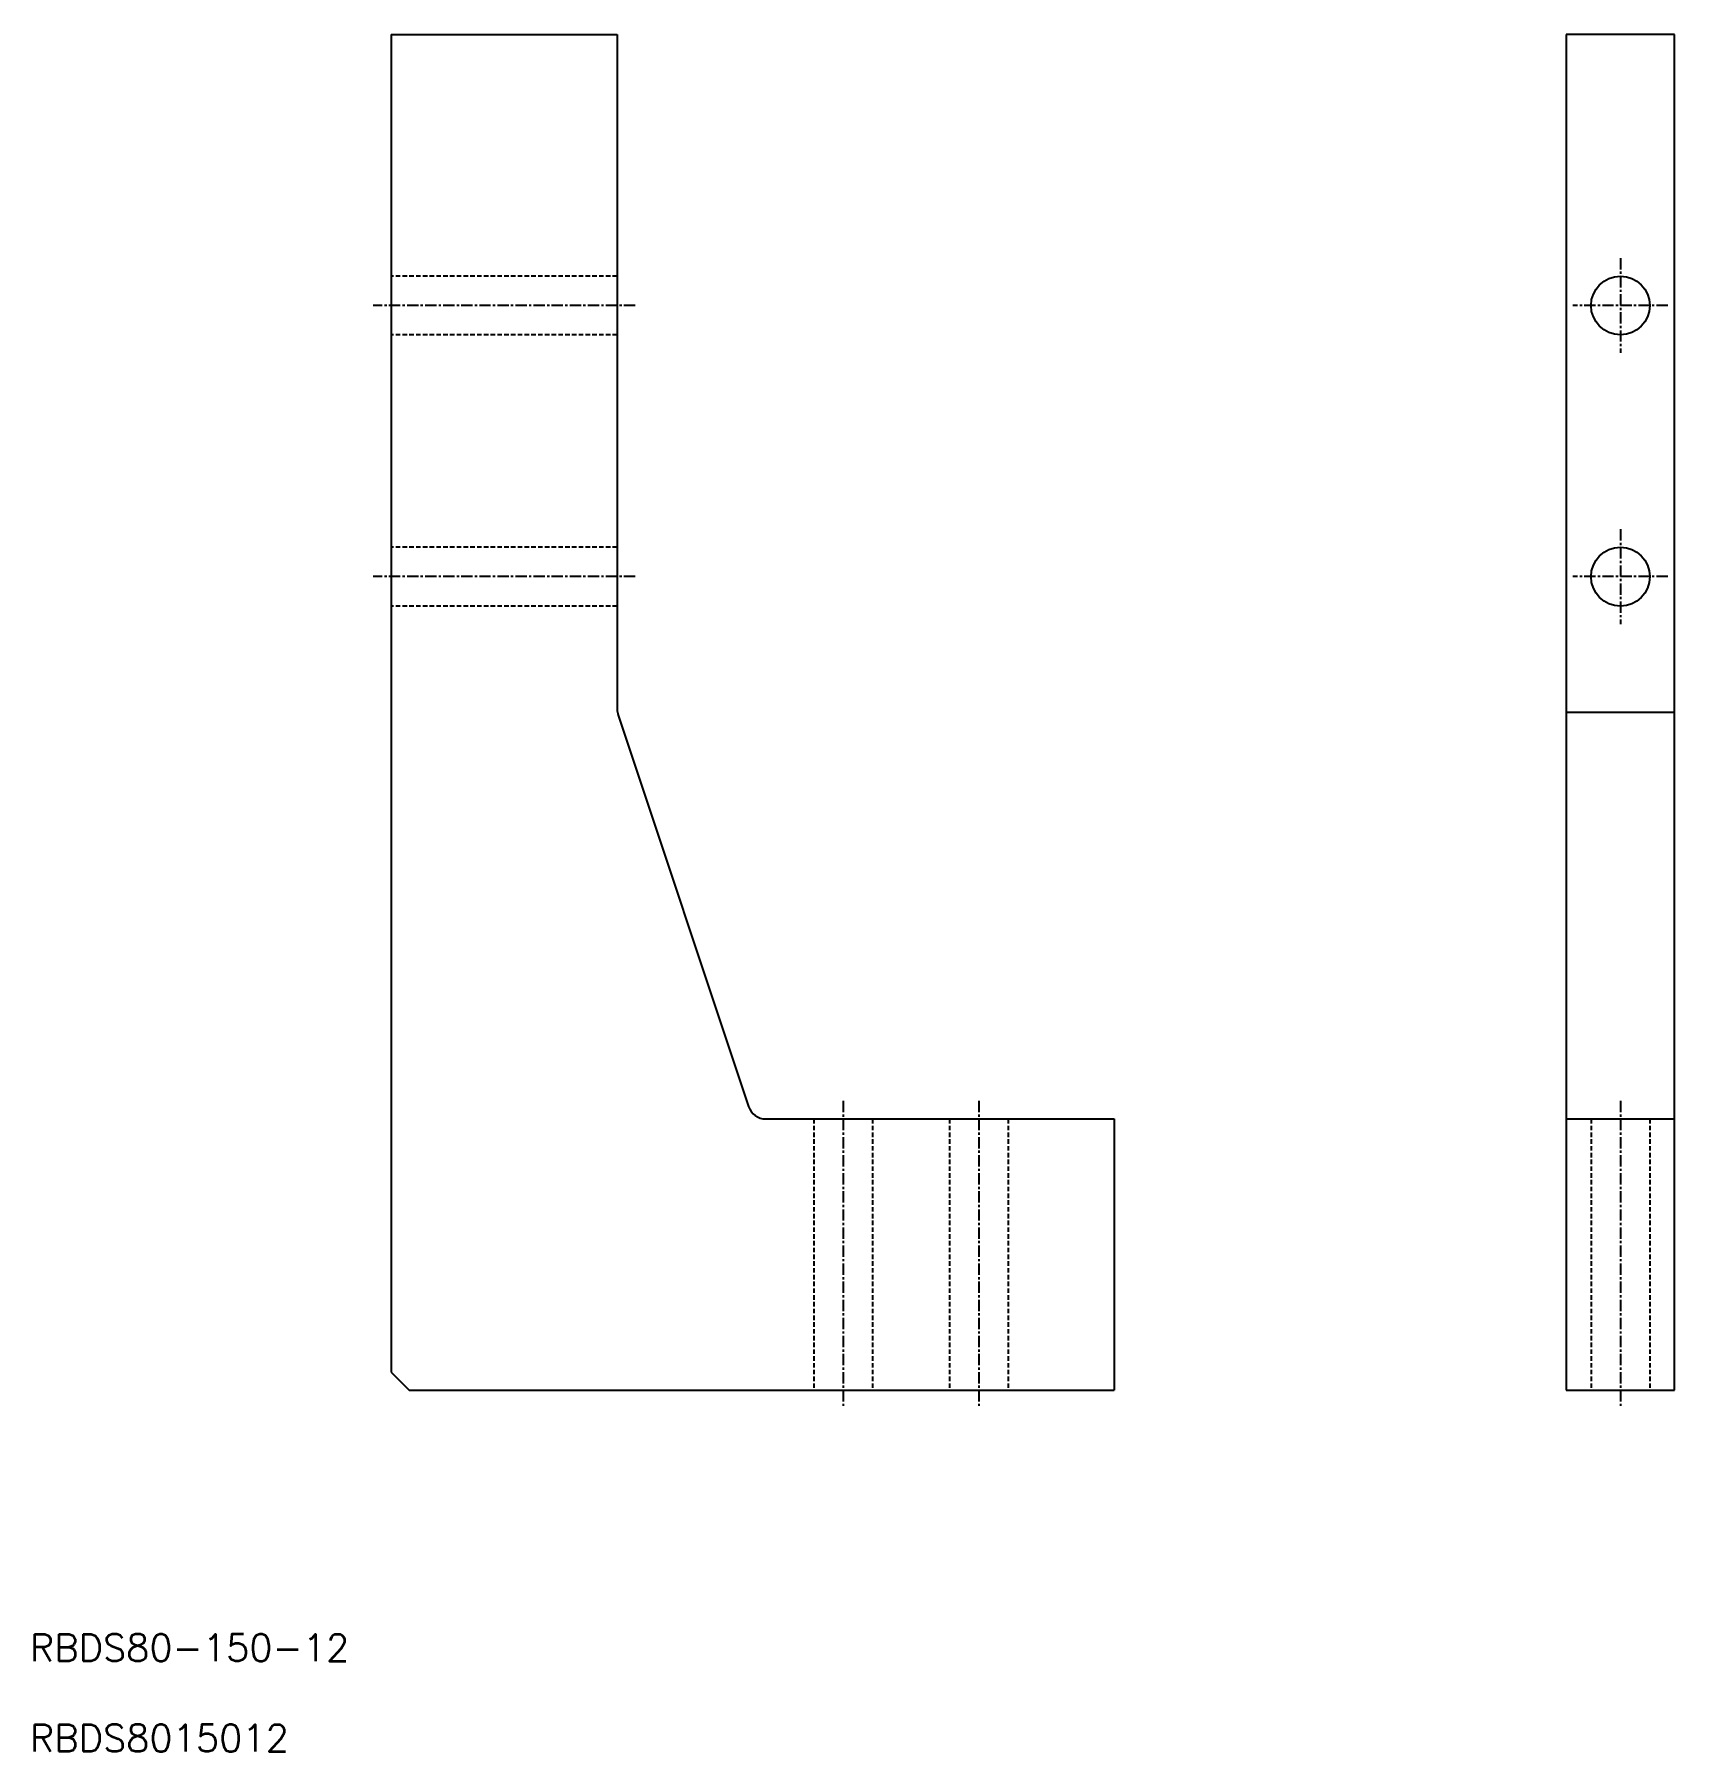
# Model space of a CAD drawing. Extents: x 11 to 192, y 10 to 200.
import ezdxf

# ---------------------------------------------------------------- set-up
doc = ezdxf.new("R2010")
doc.units = 0
doc.linetypes.add('CENTER', pattern=[2, 1.25, -0.25, 0.25, -0.25])
doc.linetypes.add('DASHED', pattern=[0.75, 0.5, -0.25])
doc.layers.get('0').update_dxf_attribs({"linetype": 'CONTINUOUS'})
doc.layers.add('CENTER', color=1, linetype='CENTER')
doc.styles.get("Standard").update_dxf_attribs({"font": 'txt.shx'})

msp = doc.modelspace()

# ---------------------------------------------------------------- linework, layer by layer
at = {"color": 7, "linetype": 'CONTINUOUS'}
for p, q in [((50, 200), (50, 52)), ((50, 200), (75, 200)), ((75, 200), (75, 125.32)), ((192, 200), (180, 200)), ((180, 200), (180, 50)), ((192, 50), (192, 200)), ((75.1, 124.69), (89.54, 81.37)), ((180, 125), (192, 125)), ((91.44, 80), (130, 80)), ((130, 80), (130, 50)), ((180, 80), (192, 80)), ((50, 52), (52, 50)), ((52, 50), (130, 50)), ((180, 50), (192, 50))]:
    msp.add_line(p, q, dxfattribs=at)
at = {"color": 3, "linetype": 'DASHED'}
for p, q in [((75, 173.25), (50, 173.25)), ((75, 166.75), (50, 166.75)), ((75, 143.25), (50, 143.25)), ((75, 136.75), (50, 136.75)), ((96.75, 80), (96.75, 50)), ((103.25, 80), (103.25, 50)), ((111.75, 80), (111.75, 50)), ((118.25, 80), (118.25, 50)), ((182.75, 80), (182.75, 50)), ((189.25, 80), (189.25, 50))]:
    msp.add_line(p, q, dxfattribs=at)
at = {"color": 7, "linetype": 'CONTINUOUS'}
for centre in [(186, 170), (186, 140)]:
    msp.add_circle(centre, 3.25, dxfattribs=at)
for centre, start, end in [((77, 125.32), 180, 198.4349), ((91.44, 82), 198.4349, 270)]:
    msp.add_arc(centre, 2, start, end, dxfattribs=at)
at = {"layer": 'CENTER', "color": 1, "linetype": 'CENTER'}
for p, q in [((186, 175.25), (186, 164.75)), ((77, 170), (48, 170)), ((191.25, 170), (180.75, 170)), ((186, 145.25), (186, 134.75)), ((77, 140), (48, 140)), ((191.25, 140), (180.75, 140)), ((100, 82), (100, 48)), ((115, 82), (115, 48)), ((186, 82), (186, 48))]:
    msp.add_line(p, q, dxfattribs=at)

# ---------------------------------------------------------------- texts
at = {"color": 7, "linetype": 'CONTINUOUS'}
for s, p in [('RBDS80-150-12 ', (10, 20)), ('RBDS8015012 ', (10, 10))]:
    msp.add_text(s, height=3, dxfattribs=at).set_placement(p)

doc.saveas('drawing.dxf')
